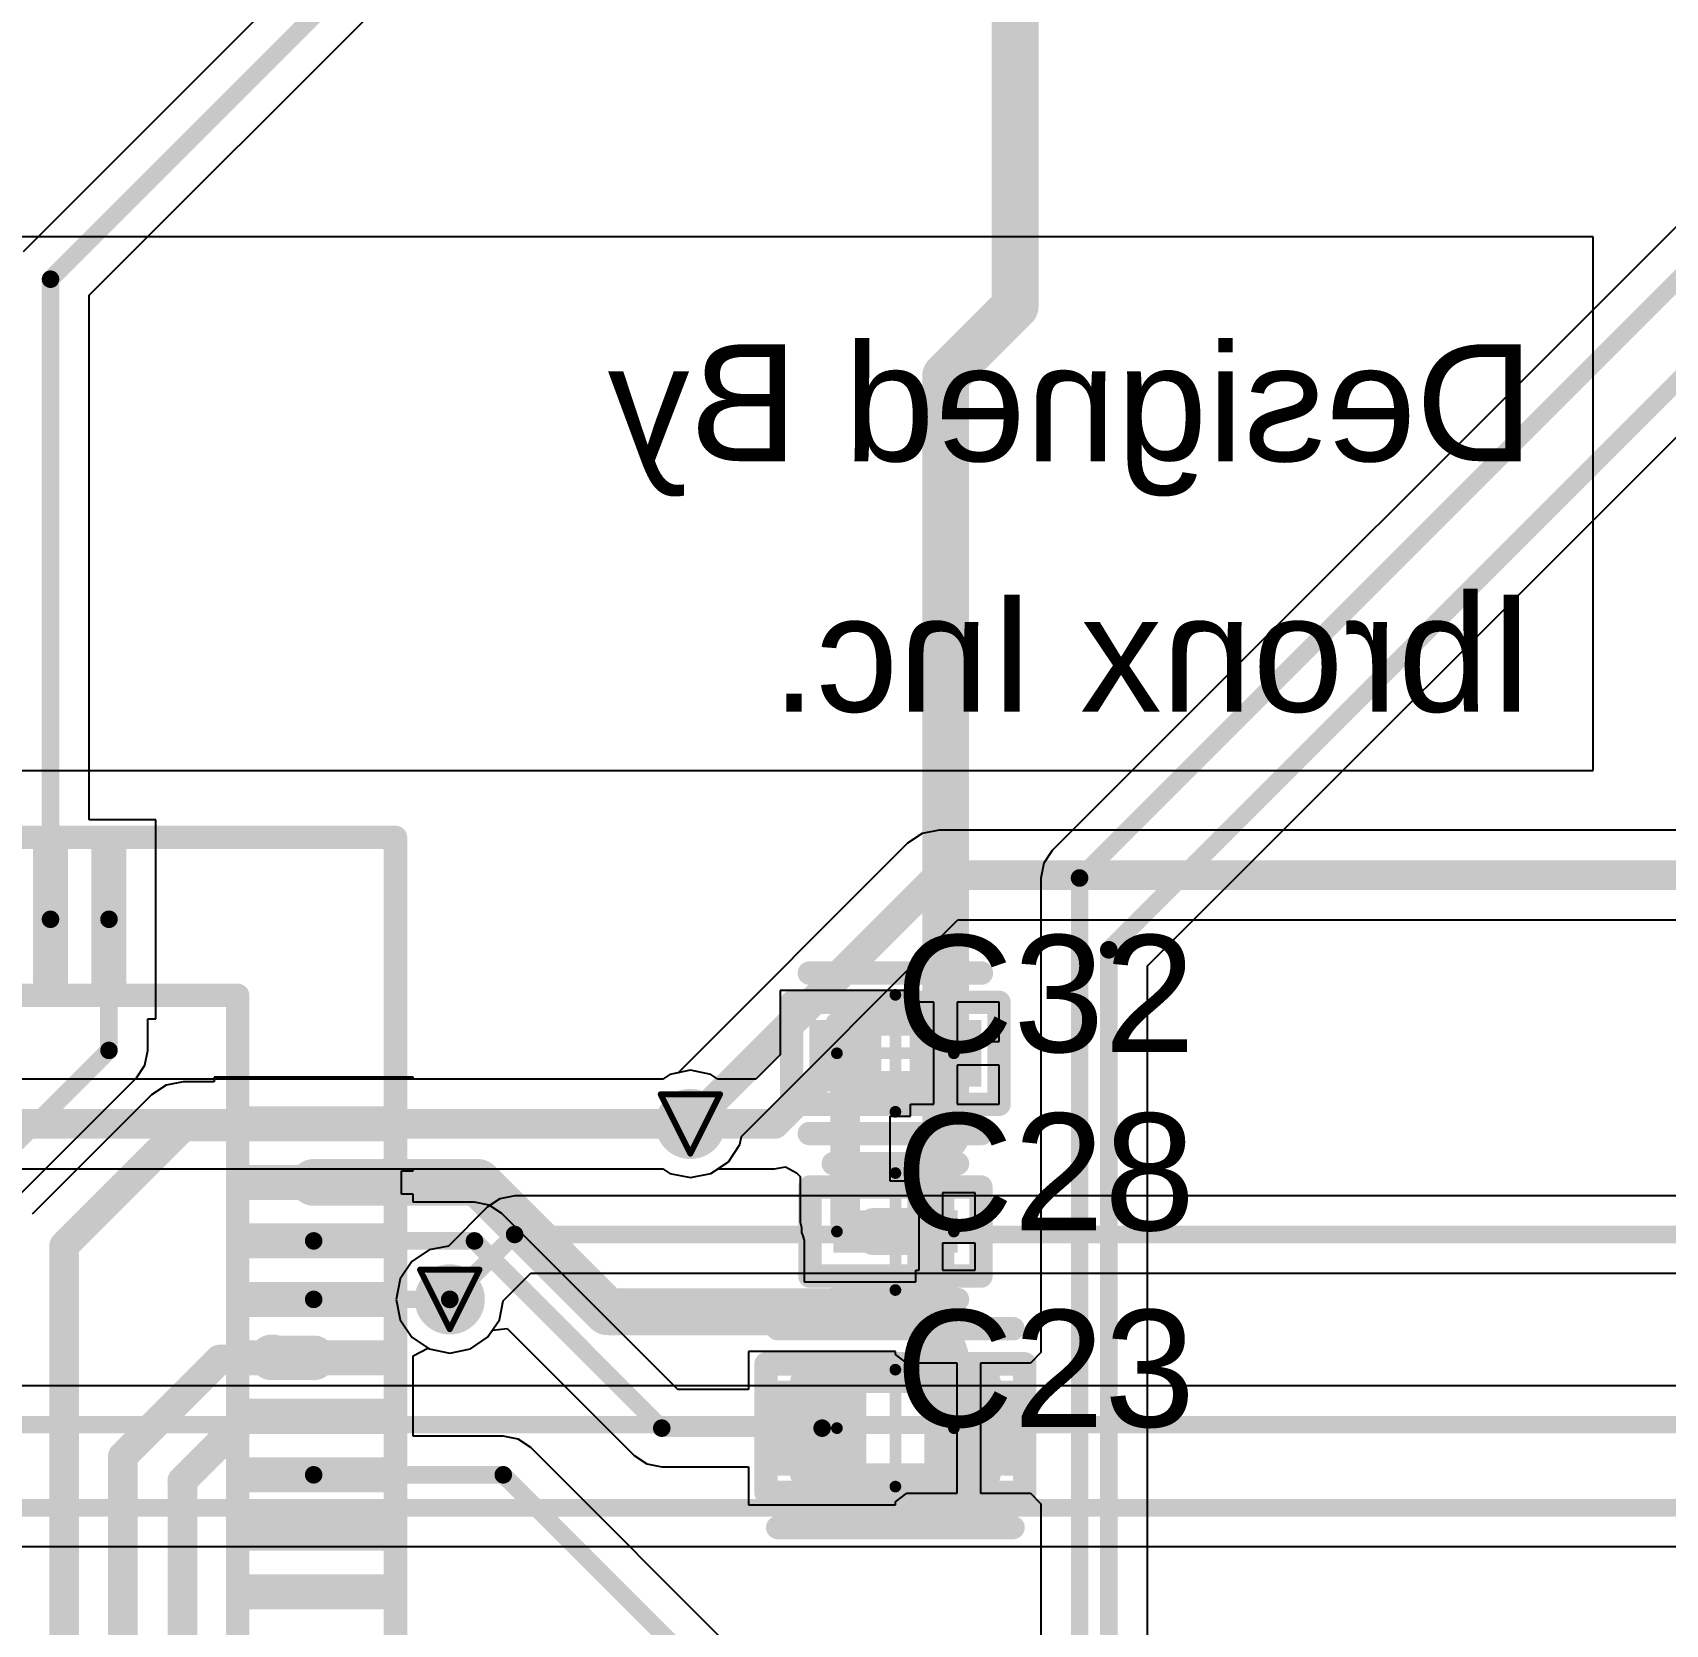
# Model space of a CAD drawing. Header units: millimetres. Extents: x 9.6 to 105, y 7.6 to 66.9.
# Drawn here: x 73.01 to 86.97, y 44.9 to 58.51 of the extents above; entities that cross this region are included whole.
import ezdxf

# ---------------------------------------------------------------- set-up
doc = ezdxf.new("R2010")
doc.units = ezdxf.units.MM
for name, color, linetype in [('BottomLayer', 5, 'Continuous'), ('BottomSolder', 6, 'Continuous'), ('DrillDrawing', 1, 'Continuous'), ('Mechanical16', 56, 'Continuous'), ('Mechanical2', 216, 'Continuous'), ('Mechanical3', 76, 'Continuous'), ('Mechanical5', 56, 'Continuous'), ('TopLayer', 1, 'Continuous'), ('TopOverlay', 2, 'Continuous'), ('TopPaste', 8, 'Continuous'), ('TopSolder', 216, 'Continuous'), ('ViaHoleLayer', 16, 'Continuous')]:
    doc.layers.add(name, color=color, linetype=linetype)
doc.styles.add('Arial', font='arial.ttf', dxfattribs={"height": 0.2})

msp = doc.modelspace()

# ---------------------------------------------------------------- hatches: boundary and pattern name
at = {"layer": 'BottomLayer'}
h = msp.add_hatch(color=5, dxfattribs=at)
edge = h.paths.add_edge_path()
edge.add_arc((78.638, 49.18), 0.2, 0, 360)
h = msp.add_hatch(color=5, dxfattribs=at)
edge = h.paths.add_edge_path()
edge.add_arc((76.581, 47.68), 0.2, 0, 360)
at = {"layer": 'BottomSolder'}
h = msp.add_hatch(color=6, dxfattribs=at)
edge = h.paths.add_edge_path()
edge.add_arc((78.638, 49.18), 0.3, 0, 360)
h = msp.add_hatch(color=6, dxfattribs=at)
edge = h.paths.add_edge_path()
edge.add_arc((76.581, 47.68), 0.3, 0, 360)
at = {"layer": 'TopLayer'}
for points in [[(73.017, 51.53), (73.317, 51.53), (73.317, 50.33), (73.017, 50.33)], [(73.517, 51.53), (73.817, 51.53), (73.817, 50.33), (73.517, 50.33)], [(79.655, 50.07), (80.27, 50.07), (80.27, 49.498), (79.655, 49.498)], [(80.512, 50.07), (81.127, 50.07), (81.127, 49.498), (80.512, 49.498)], [(74.817, 49.33), (76.017, 49.33), (76.017, 49.03), (74.817, 49.03)], [(74.817, 48.83), (76.017, 48.83), (76.017, 48.53), (74.817, 48.53)], [(79.86, 48.441), (80.316, 48.441), (80.316, 48.079), (79.86, 48.079)], [(80.466, 48.441), (80.922, 48.441), (80.922, 48.079), (80.466, 48.079)], [(74.817, 48.33), (76.017, 48.33), (76.017, 48.03), (74.817, 48.03)], [(74.817, 47.83), (76.017, 47.83), (76.017, 47.53), (74.817, 47.53)], [(74.817, 47.33), (76.017, 47.33), (76.017, 47.03), (74.817, 47.03)], [(79.385, 46.985), (80.143, 46.985), (80.143, 46.173), (79.385, 46.173)], [(80.639, 46.985), (81.397, 46.985), (81.397, 46.173), (80.639, 46.173)], [(74.817, 46.83), (76.017, 46.83), (76.017, 46.53), (74.817, 46.53)], [(74.817, 46.33), (76.017, 46.33), (76.017, 46.03), (74.817, 46.03)], [(74.817, 45.83), (76.017, 45.83), (76.017, 45.53), (74.817, 45.53)], [(74.817, 45.33), (76.017, 45.33), (76.017, 45.03), (74.817, 45.03)]]:
    msp.add_hatch(color=1, dxfattribs=at).paths.add_polyline_path(points)
h = msp.add_hatch(color=1, dxfattribs=at)
edge = h.paths.add_edge_path()
edge.add_arc((78.638, 49.18), 0.2, 0, 360)
h = msp.add_hatch(color=1, dxfattribs=at)
edge = h.paths.add_edge_path()
edge.add_arc((76.581, 47.68), 0.2, 0, 360)
at = {"layer": 'TopPaste'}
for points in [[(73.017, 51.53), (73.317, 51.53), (73.317, 50.33), (73.017, 50.33)], [(73.517, 51.53), (73.817, 51.53), (73.817, 50.33), (73.517, 50.33)], [(79.655, 50.07), (80.27, 50.07), (80.27, 49.498), (79.655, 49.498)], [(80.512, 50.07), (81.127, 50.07), (81.127, 49.498), (80.512, 49.498)], [(74.817, 49.33), (76.017, 49.33), (76.017, 49.03), (74.817, 49.03)], [(74.817, 48.83), (76.017, 48.83), (76.017, 48.53), (74.817, 48.53)], [(79.86, 48.441), (80.316, 48.441), (80.316, 48.079), (79.86, 48.079)], [(80.466, 48.441), (80.922, 48.441), (80.922, 48.079), (80.466, 48.079)], [(74.817, 48.33), (76.017, 48.33), (76.017, 48.03), (74.817, 48.03)], [(74.817, 47.83), (76.017, 47.83), (76.017, 47.53), (74.817, 47.53)], [(74.817, 47.33), (76.017, 47.33), (76.017, 47.03), (74.817, 47.03)], [(79.385, 46.985), (80.143, 46.985), (80.143, 46.173), (79.385, 46.173)], [(80.639, 46.985), (81.397, 46.985), (81.397, 46.173), (80.639, 46.173)], [(74.817, 46.83), (76.017, 46.83), (76.017, 46.53), (74.817, 46.53)], [(74.817, 46.33), (76.017, 46.33), (76.017, 46.03), (74.817, 46.03)], [(74.817, 45.83), (76.017, 45.83), (76.017, 45.53), (74.817, 45.53)], [(74.817, 45.33), (76.017, 45.33), (76.017, 45.03), (74.817, 45.03)]]:
    msp.add_hatch(color=8, dxfattribs=at).paths.add_polyline_path(points)
at = {"layer": 'TopSolder'}
for points in [[(73.017, 51.53), (73.317, 51.53), (73.317, 50.33), (73.017, 50.33)], [(73.517, 51.53), (73.817, 51.53), (73.817, 50.33), (73.517, 50.33)], [(79.655, 50.07), (80.27, 50.07), (80.27, 49.498), (79.655, 49.498)], [(80.512, 50.07), (81.127, 50.07), (81.127, 49.498), (80.512, 49.498)], [(74.817, 49.33), (76.017, 49.33), (76.017, 49.03), (74.817, 49.03)], [(74.817, 48.83), (76.017, 48.83), (76.017, 48.53), (74.817, 48.53)], [(79.86, 48.441), (80.316, 48.441), (80.316, 48.079), (79.86, 48.079)], [(80.466, 48.441), (80.922, 48.441), (80.922, 48.079), (80.466, 48.079)], [(74.817, 48.33), (76.017, 48.33), (76.017, 48.03), (74.817, 48.03)], [(74.817, 47.83), (76.017, 47.83), (76.017, 47.53), (74.817, 47.53)], [(74.817, 47.33), (76.017, 47.33), (76.017, 47.03), (74.817, 47.03)], [(79.385, 46.985), (80.143, 46.985), (80.143, 46.173), (79.385, 46.173)], [(80.639, 46.985), (81.397, 46.985), (81.397, 46.173), (80.639, 46.173)], [(74.817, 46.83), (76.017, 46.83), (76.017, 46.53), (74.817, 46.53)], [(74.817, 46.33), (76.017, 46.33), (76.017, 46.03), (74.817, 46.03)], [(74.817, 45.83), (76.017, 45.83), (76.017, 45.53), (74.817, 45.53)], [(74.817, 45.33), (76.017, 45.33), (76.017, 45.03), (74.817, 45.03)]]:
    msp.add_hatch(color=216, dxfattribs=at).paths.add_polyline_path(points)
h = msp.add_hatch(color=216, dxfattribs=at)
edge = h.paths.add_edge_path()
edge.add_arc((78.638, 49.18), 0.3, 0, 360)
h = msp.add_hatch(color=216, dxfattribs=at)
edge = h.paths.add_edge_path()
edge.add_arc((76.581, 47.68), 0.3, 0, 360)
at = {"layer": 'ViaHoleLayer'}
h = msp.add_hatch(color=16, dxfattribs=at)
edge = h.paths.add_edge_path()
edge.add_arc((78.638, 49.18), 0.1, 0, 360)
h = msp.add_hatch(color=16, dxfattribs=at)
edge = h.paths.add_edge_path()
edge.add_arc((76.581, 47.68), 0.1, 0, 360)

# ---------------------------------------------------------------- linework, layer by layer
at = {"layer": 'BottomLayer'}
for p, q in [((86.356, 56.765), (70.186, 56.765)), ((86.356, 52.201), (86.356, 56.765)), ((70.186, 52.201), (86.356, 52.201)), ((80.619, 51.663), (80.495, 51.58)), ((80.766, 51.692), (80.619, 51.663)), ((100.903, 51.692), (80.766, 51.692)), ((80.495, 51.58), (78.533, 49.618)), ((79.076, 49.074), (80.926, 50.924)), ((80.926, 50.924), (100.903, 50.924)), ((78.404, 49.564), (62.439, 49.564)), ((78.463, 49.604), (78.404, 49.564)), ((78.533, 49.618), (78.463, 49.604)), ((78.963, 48.856), (79.062, 49.004)), ((79.062, 49.004), (79.076, 49.074)), ((62.598, 48.796), (78.404, 48.796)), ((78.404, 48.796), (78.463, 48.756)), ((78.463, 48.756), (78.638, 48.721)), ((78.638, 48.721), (78.814, 48.756)), ((78.814, 48.756), (78.963, 48.856)), ((76.901, 48.469), (76.569, 48.136)), ((77.009, 48.541), (76.901, 48.469)), ((77.136, 48.566), (77.009, 48.541)), ((100.238, 48.566), (77.136, 48.566)), ((76.405, 48.104), (76.257, 48.004)), ((76.569, 48.136), (76.405, 48.104)), ((76.257, 48.004), (76.157, 47.856)), ((77.037, 47.668), (77.273, 47.903)), ((77.273, 47.903), (100.375, 47.903)), ((76.157, 47.856), (76.122, 47.68)), ((76.122, 47.68), (76.157, 47.504)), ((77.005, 47.504), (77.037, 47.668)), ((76.157, 47.504), (76.257, 47.356)), ((76.905, 47.356), (77.005, 47.504)), ((76.257, 47.356), (76.405, 47.256)), ((76.757, 47.256), (76.905, 47.356)), ((76.405, 47.256), (76.581, 47.221)), ((76.581, 47.221), (76.757, 47.256)), ((100.416, 46.94), (71.688, 46.94)), ((67.481, 45.566), (100.962, 45.566))]:
    msp.add_line(p, q, dxfattribs=at)
for points, const_width in [([(78.638, 49.18), (80.766, 51.308)], 0.254), ([(80.766, 51.308), (101.645, 51.308)], 0.254), ([(62.439, 49.18), (78.638, 49.18)], 0.254), ([(76.581, 47.68), (77.136, 48.235)], 0.15), ([(77.136, 48.235), (100.375, 48.235)], 0.15), ([(71.374, 46.609), (100.553, 46.609)], 0.15), ([(67.167, 45.898), (101.645, 45.898)], 0.15)]:
    msp.add_lwpolyline(points, dxfattribs=dict(at, const_width=const_width))
for points, const_width in [([(80.703, 51.308, 1), (80.83, 51.308, 1)], 0.127), ([(80.703, 51.308, 1), (80.83, 51.308, 1)], 0.127), ([(78.575, 49.18, 1), (78.702, 49.18, 1)], 0.127), ([(78.575, 49.18, 1), (78.702, 49.18, 1)], 0.127), ([(77.098, 48.235, 1), (77.173, 48.235, 1)], 0.075), ([(77.098, 48.235, 1), (77.173, 48.235, 1)], 0.075), ([(76.543, 47.68, 1), (76.619, 47.68, 1)], 0.075)]:
    msp.add_lwpolyline(points, format="xyb", close=True, dxfattribs=dict(at, const_width=const_width))
at = {"layer": 'DrillDrawing', "const_width": 0.0508}
for points in [[(78.384, 49.434), (78.892, 49.434)], [(78.384, 49.434), (78.638, 48.926)], [(78.638, 48.926), (78.892, 49.434)], [(76.327, 47.934), (76.835, 47.934)], [(76.327, 47.934), (76.581, 47.426)], [(76.581, 47.426), (76.835, 47.934)]]:
    msp.add_lwpolyline(points, dxfattribs=at)
at = {"layer": 'DrillDrawing', "const_width": 0.0254}
for points in [[(78.372, 49.434, 1), (78.397, 49.434, 1)], [(78.372, 49.434, 1), (78.397, 49.434, 1)], [(78.88, 49.434, 1), (78.905, 49.434, 1)], [(78.88, 49.434, 1), (78.905, 49.434, 1)], [(78.626, 48.926, 1), (78.651, 48.926, 1)], [(78.626, 48.926, 1), (78.651, 48.926, 1)], [(76.314, 47.934, 1), (76.34, 47.934, 1)], [(76.314, 47.934, 1), (76.34, 47.934, 1)], [(76.822, 47.934, 1), (76.848, 47.934, 1)], [(76.822, 47.934, 1), (76.848, 47.934, 1)], [(76.568, 47.426, 1), (76.594, 47.426, 1)], [(76.568, 47.426, 1), (76.594, 47.426, 1)]]:
    msp.add_lwpolyline(points, format="xyb", close=True, dxfattribs=at)
at = {"layer": 'Mechanical16', "const_width": 0.1}
for points in [[(80.391, 49.284), (80.391, 50.284)], [(79.891, 49.784), (80.891, 49.784)], [(80.391, 47.76), (80.391, 48.76)], [(79.891, 48.26), (80.891, 48.26)], [(80.391, 46.079), (80.391, 47.079)], [(79.891, 46.579), (80.891, 46.579)]]:
    msp.add_lwpolyline(points, dxfattribs=at)
at = {"layer": 'Mechanical16', "const_width": 0.05}
for points in [[(80.366, 50.284, 1), (80.416, 50.284, 1)], [(79.866, 49.784, 1), (79.916, 49.784, 1)], [(80.866, 49.784, 1), (80.916, 49.784, 1)], [(80.366, 49.284, 1), (80.416, 49.284, 1)], [(80.366, 48.76, 1), (80.416, 48.76, 1)], [(79.866, 48.26, 1), (79.916, 48.26, 1)], [(80.866, 48.26, 1), (80.916, 48.26, 1)], [(80.366, 47.76, 1), (80.416, 47.76, 1)], [(80.366, 47.079, 1), (80.416, 47.079, 1)], [(79.866, 46.579, 1), (79.916, 46.579, 1)], [(80.866, 46.579, 1), (80.916, 46.579, 1)], [(80.366, 46.079, 1), (80.416, 46.079, 1)]]:
    msp.add_lwpolyline(points, format="xyb", close=True, dxfattribs=at)
at = {"layer": 'Mechanical2', "const_width": 0.2}
for points in [[(60.567, 50.28), (74.767, 50.28)], [(74.767, 36.08), (74.767, 50.28)], [(79.891, 50.034), (80.891, 50.034)], [(79.891, 49.534), (79.891, 50.034)], [(80.891, 49.534), (80.891, 50.034)], [(79.891, 49.534), (80.891, 49.534)], [(80.191, 48.36), (80.591, 48.36)], [(80.191, 48.16), (80.191, 48.36)], [(80.591, 48.16), (80.591, 48.36)], [(80.191, 48.16), (80.591, 48.16)], [(79.591, 46.979), (81.191, 46.979)], [(79.591, 46.179), (79.591, 46.979)], [(81.191, 46.179), (81.191, 46.979)], [(79.591, 46.179), (81.191, 46.179)]]:
    msp.add_lwpolyline(points, dxfattribs=at)
at = {"layer": 'Mechanical2', "const_width": 0.1}
for points in [[(74.717, 50.28, 1), (74.817, 50.28, 1)], [(74.717, 50.28, 1), (74.817, 50.28, 1)], [(79.841, 50.034, 1), (79.941, 50.034, 1)], [(79.841, 50.034, 1), (79.941, 50.034, 1)], [(80.841, 50.034, 1), (80.941, 50.034, 1)], [(80.841, 50.034, 1), (80.941, 50.034, 1)], [(79.841, 49.534, 1), (79.941, 49.534, 1)], [(79.841, 49.534, 1), (79.941, 49.534, 1)], [(80.841, 49.534, 1), (80.941, 49.534, 1)], [(80.841, 49.534, 1), (80.941, 49.534, 1)], [(80.141, 48.36, 1), (80.241, 48.36, 1)], [(80.141, 48.36, 1), (80.241, 48.36, 1)], [(80.541, 48.36, 1), (80.641, 48.36, 1)], [(80.541, 48.36, 1), (80.641, 48.36, 1)], [(80.141, 48.16, 1), (80.241, 48.16, 1)], [(80.141, 48.16, 1), (80.241, 48.16, 1)], [(80.541, 48.16, 1), (80.641, 48.16, 1)], [(80.541, 48.16, 1), (80.641, 48.16, 1)], [(79.541, 46.979, 1), (79.641, 46.979, 1)], [(79.541, 46.979, 1), (79.641, 46.979, 1)], [(81.141, 46.979, 1), (81.241, 46.979, 1)], [(81.141, 46.979, 1), (81.241, 46.979, 1)], [(79.541, 46.179, 1), (79.641, 46.179, 1)], [(79.541, 46.179, 1), (79.641, 46.179, 1)], [(81.141, 46.179, 1), (81.241, 46.179, 1)], [(81.141, 46.179, 1), (81.241, 46.179, 1)]]:
    msp.add_lwpolyline(points, format="xyb", close=True, dxfattribs=at)
at = {"layer": 'Mechanical3', "const_width": 0.2}
for points in [[(59.217, 51.63), (76.117, 51.63)], [(76.117, 34.73), (76.117, 51.63)], [(79.505, 50.22), (81.277, 50.22)], [(79.505, 49.348), (79.505, 50.22)], [(81.277, 49.348), (81.277, 50.22)], [(79.505, 49.348), (81.277, 49.348)], [(79.66, 48.641), (81.122, 48.641)], [(79.66, 47.879), (79.66, 48.641)], [(81.122, 47.879), (81.122, 48.641)], [(79.66, 47.879), (81.122, 47.879)], [(79.285, 47.129), (81.497, 47.129)], [(79.285, 46.029), (79.285, 47.129)], [(81.497, 46.029), (81.497, 47.129)], [(79.285, 46.029), (81.497, 46.029)]]:
    msp.add_lwpolyline(points, dxfattribs=at)
at = {"layer": 'Mechanical3', "const_width": 0.1}
for points in [[(76.067, 51.63, 1), (76.167, 51.63, 1)], [(76.067, 51.63, 1), (76.167, 51.63, 1)], [(79.455, 50.22, 1), (79.555, 50.22, 1)], [(79.455, 50.22, 1), (79.555, 50.22, 1)], [(81.227, 50.22, 1), (81.327, 50.22, 1)], [(81.227, 50.22, 1), (81.327, 50.22, 1)], [(79.455, 49.348, 1), (79.555, 49.348, 1)], [(79.455, 49.348, 1), (79.555, 49.348, 1)], [(81.227, 49.348, 1), (81.327, 49.348, 1)], [(81.227, 49.348, 1), (81.327, 49.348, 1)], [(79.61, 48.641, 1), (79.71, 48.641, 1)], [(79.61, 48.641, 1), (79.71, 48.641, 1)], [(81.072, 48.641, 1), (81.172, 48.641, 1)], [(81.072, 48.641, 1), (81.172, 48.641, 1)], [(79.61, 47.879, 1), (79.71, 47.879, 1)], [(79.61, 47.879, 1), (79.71, 47.879, 1)], [(81.072, 47.879, 1), (81.172, 47.879, 1)], [(81.072, 47.879, 1), (81.172, 47.879, 1)], [(79.235, 47.129, 1), (79.335, 47.129, 1)], [(79.235, 47.129, 1), (79.335, 47.129, 1)], [(81.447, 47.129, 1), (81.547, 47.129, 1)], [(81.447, 47.129, 1), (81.547, 47.129, 1)], [(79.235, 46.029, 1), (79.335, 46.029, 1)], [(79.235, 46.029, 1), (79.335, 46.029, 1)], [(81.447, 46.029, 1), (81.547, 46.029, 1)], [(81.447, 46.029, 1), (81.547, 46.029, 1)]]:
    msp.add_lwpolyline(points, format="xyb", close=True, dxfattribs=at)
at = {"layer": 'Mechanical5', "const_width": 0.2}
for points in [[(59.217, 51.63), (76.117, 51.63)], [(76.117, 34.73), (76.117, 51.63)], [(79.505, 50.22), (81.277, 50.22)], [(79.505, 49.348), (79.505, 50.22)], [(81.277, 49.348), (81.277, 50.22)], [(79.505, 49.348), (81.277, 49.348)], [(79.66, 48.641), (81.122, 48.641)], [(79.66, 47.879), (79.66, 48.641)], [(81.122, 47.879), (81.122, 48.641)], [(79.66, 47.879), (81.122, 47.879)], [(79.285, 47.129), (81.497, 47.129)], [(79.285, 46.029), (79.285, 47.129)], [(81.497, 46.029), (81.497, 47.129)], [(79.285, 46.029), (81.497, 46.029)]]:
    msp.add_lwpolyline(points, dxfattribs=at)
at = {"layer": 'Mechanical5', "const_width": 0.1}
for points in [[(76.067, 51.63, 1), (76.167, 51.63, 1)], [(76.067, 51.63, 1), (76.167, 51.63, 1)], [(79.455, 50.22, 1), (79.555, 50.22, 1)], [(79.455, 50.22, 1), (79.555, 50.22, 1)], [(81.227, 50.22, 1), (81.327, 50.22, 1)], [(81.227, 50.22, 1), (81.327, 50.22, 1)], [(79.455, 49.348, 1), (79.555, 49.348, 1)], [(79.455, 49.348, 1), (79.555, 49.348, 1)], [(81.227, 49.348, 1), (81.327, 49.348, 1)], [(81.227, 49.348, 1), (81.327, 49.348, 1)], [(79.61, 48.641, 1), (79.71, 48.641, 1)], [(79.61, 48.641, 1), (79.71, 48.641, 1)], [(81.072, 48.641, 1), (81.172, 48.641, 1)], [(81.072, 48.641, 1), (81.172, 48.641, 1)], [(79.61, 47.879, 1), (79.71, 47.879, 1)], [(79.61, 47.879, 1), (79.71, 47.879, 1)], [(81.072, 47.879, 1), (81.172, 47.879, 1)], [(81.072, 47.879, 1), (81.172, 47.879, 1)], [(79.235, 47.129, 1), (79.335, 47.129, 1)], [(79.235, 47.129, 1), (79.335, 47.129, 1)], [(81.447, 47.129, 1), (81.547, 47.129, 1)], [(81.447, 47.129, 1), (81.547, 47.129, 1)], [(79.235, 46.029, 1), (79.335, 46.029, 1)], [(79.235, 46.029, 1), (79.335, 46.029, 1)], [(81.447, 46.029, 1), (81.547, 46.029, 1)], [(81.447, 46.029, 1), (81.547, 46.029, 1)]]:
    msp.add_lwpolyline(points, format="xyb", close=True, dxfattribs=at)
at = {"layer": 'TopLayer'}
for p, q in [((75.693, 59.397), (72.933, 56.638)), ((73.499, 56.266), (76.161, 58.929)), ((89.256, 59.042), (81.731, 51.517)), ((82.547, 50.532), (89.776, 57.76)), ((73.499, 51.78), (73.499, 56.266)), ((74.067, 51.78), (73.499, 51.78)), ((74.067, 50.08), (74.067, 51.78)), ((81.731, 51.517), (81.66, 51.409)), ((81.66, 51.409), (81.634, 51.283)), ((81.634, 51.283), (81.634, 47.226)), ((82.547, 41.019), (82.547, 50.532)), ((80.52, 50.32), (79.405, 50.32)), ((79.405, 50.32), (79.405, 49.77)), ((80.52, 50.22), (80.52, 50.32)), ((80.72, 50.22), (80.52, 50.22)), ((80.72, 49.784), (80.72, 50.22)), ((81.277, 50.22), (80.92, 50.22)), ((80.92, 50.22), (80.92, 49.884)), ((81.277, 49.884), (81.277, 50.22)), ((73.999, 49.809), (73.999, 50.08)), ((73.999, 50.08), (74.067, 50.08)), ((80.92, 49.884), (81.277, 49.884)), ((73.973, 49.683), (73.999, 49.809)), ((79.405, 49.77), (79.199, 49.564)), ((80.72, 49.348), (80.72, 49.784)), ((71.705, 47.379), (73.902, 49.575)), ((73.902, 49.575), (73.973, 49.683)), ((76.267, 49.58), (74.567, 49.58)), ((74.567, 49.58), (74.567, 49.541)), ((76.267, 49.564), (76.267, 49.58)), ((78.404, 49.564), (76.267, 49.564)), ((78.463, 49.604), (78.404, 49.564)), ((78.638, 49.639), (78.463, 49.604)), ((78.814, 49.604), (78.638, 49.639)), ((78.873, 49.564), (78.814, 49.604)), ((79.199, 49.564), (78.873, 49.564)), ((81.277, 49.684), (80.92, 49.684)), ((80.92, 49.684), (80.92, 49.348)), ((81.277, 49.348), (81.277, 49.684)), ((74.031, 49.429), (73.012, 48.41)), ((74.156, 49.512), (74.031, 49.429)), ((74.031, 49.429), (74.031, 49.429)), ((74.303, 49.541), (74.156, 49.512)), ((74.567, 49.541), (74.303, 49.541)), ((74.303, 49.541), (74.303, 49.541)), ((80.52, 49.248), (80.52, 49.348)), ((80.52, 49.348), (80.72, 49.348)), ((80.92, 49.348), (81.277, 49.348)), ((80.347, 48.691), (80.347, 49.248)), ((80.347, 49.248), (80.52, 49.248)), ((76.167, 48.58), (76.167, 48.78)), ((76.167, 48.78), (76.267, 48.78)), ((76.267, 48.78), (76.267, 48.796)), ((76.267, 48.796), (78.404, 48.796)), ((78.404, 48.796), (78.463, 48.756)), ((78.463, 48.756), (78.638, 48.721)), ((78.638, 48.721), (78.814, 48.756)), ((78.814, 48.756), (78.873, 48.796)), ((78.873, 48.796), (79.358, 48.796)), ((79.358, 48.796), (79.451, 48.814)), ((79.358, 48.796), (79.358, 48.796)), ((79.451, 48.814), (79.545, 48.762)), ((79.545, 48.762), (79.578, 48.732)), ((79.578, 48.732), (79.578, 48.339)), ((76.267, 48.58), (76.167, 48.58)), ((76.267, 48.511), (76.267, 48.58)), ((80.566, 48.691), (80.347, 48.691)), ((80.566, 48.591), (80.566, 48.691)), ((80.594, 48.591), (80.566, 48.591)), ((80.594, 48.26), (80.594, 48.591)), ((81.072, 48.591), (80.794, 48.591)), ((80.794, 48.591), (80.794, 48.36)), ((81.072, 48.36), (81.072, 48.591)), ((76.793, 48.511), (76.267, 48.511)), ((76.919, 48.486), (76.793, 48.511)), ((77.027, 48.414), (76.919, 48.486)), ((78.531, 46.91), (77.027, 48.414)), ((79.578, 48.339), (79.587, 48.296)), ((80.794, 48.36), (81.072, 48.36)), ((79.587, 48.296), (79.588, 48.252)), ((79.588, 48.252), (79.601, 48.223)), ((79.601, 48.223), (79.607, 48.191)), ((79.607, 48.191), (79.61, 48.187)), ((79.61, 48.187), (79.61, 47.829)), ((80.594, 47.929), (80.594, 48.26)), ((81.072, 48.16), (80.794, 48.16)), ((80.794, 48.16), (80.794, 47.929)), ((81.072, 47.929), (81.072, 48.16)), ((80.566, 47.829), (80.566, 47.929)), ((80.566, 47.929), (80.594, 47.929)), ((80.794, 47.929), (81.072, 47.929)), ((79.61, 47.829), (80.566, 47.829)), ((76.757, 47.256), (76.905, 47.356)), ((76.905, 47.356), (76.947, 47.418)), ((76.947, 47.418), (77.073, 47.43)), ((77.073, 47.43), (78.159, 46.345)), ((76.267, 47.196), (76.394, 47.264)), ((76.267, 46.511), (76.267, 47.196)), ((76.394, 47.264), (76.405, 47.256)), ((76.405, 47.256), (76.581, 47.221)), ((76.581, 47.221), (76.757, 47.256)), ((80.393, 47.235), (79.135, 47.235)), ((79.135, 47.235), (79.135, 46.91)), ((80.393, 47.21), (80.393, 47.235)), ((80.489, 47.135), (80.393, 47.21)), ((81.634, 47.226), (81.547, 47.135)), ((80.52, 47.135), (80.489, 47.135)), ((80.918, 47.135), (80.52, 47.135)), ((80.918, 46.579), (80.918, 47.135)), ((81.507, 47.135), (81.118, 47.135)), ((81.118, 47.135), (81.118, 46.579)), ((81.547, 47.135), (81.507, 47.135)), ((79.135, 46.91), (78.531, 46.91)), ((77.038, 46.511), (76.267, 46.511)), ((77.165, 46.486), (77.038, 46.511)), ((77.273, 46.414), (77.165, 46.486)), ((80.918, 46.023), (80.918, 46.579)), ((81.118, 46.579), (81.118, 46.023)), ((81.422, 42.265), (77.273, 46.414)), ((78.159, 46.345), (78.267, 46.273)), ((78.267, 46.273), (78.393, 46.248)), ((78.393, 46.248), (79.135, 46.248)), ((79.135, 46.248), (79.135, 45.923)), ((80.393, 45.948), (80.489, 46.023)), ((80.393, 45.923), (80.393, 45.948)), ((80.489, 46.023), (80.52, 46.023)), ((80.52, 46.023), (80.918, 46.023)), ((81.118, 46.023), (81.507, 46.023)), ((81.507, 46.023), (81.547, 46.023)), ((81.547, 46.023), (81.634, 45.932)), ((81.634, 45.932), (81.634, 42.341)), ((79.135, 45.923), (80.393, 45.923))]:
    msp.add_line(p, q, dxfattribs=at)
for points, const_width in [([(81.415, 56.171), (81.415, 60.554)], 0.4), ([(73.167, 56.403), (76.149, 59.385)], 0.15), ([(81.966, 51.283), (89.713, 59.03)], 0.15), ([(82.216, 50.669), (89.764, 58.217)], 0.15), ([(73.167, 50.93), (73.167, 56.403)], 0.15), ([(80.82, 55.575), (81.415, 56.171)], 0.4), ([(80.82, 49.784), (80.82, 55.575)], 0.4), ([(81.966, 41.123), (81.966, 51.283)], 0.15), ([(73.667, 49.809), (73.667, 50.93)], 0.15), ([(82.216, 41.019), (82.216, 50.669)], 0.15), ([(80.82, 49.072), (80.82, 49.784)], 0.4), ([(71.374, 47.516), (73.667, 49.809)], 0.15), ([(79.358, 49.18), (79.962, 49.784)], 0.254), ([(79.962, 48.339), (79.962, 49.784)], 0.254), ([(73.284, 48.138), (74.303, 49.157)], 0.254), ([(74.303, 49.157), (75.394, 49.157)], 0.254), ([(75.394, 49.157), (75.417, 49.18)], 0.254), ([(75.417, 49.18), (78.638, 49.18)], 0.254), ([(78.638, 49.18), (79.358, 49.18)], 0.254), ([(80.694, 48.946), (80.82, 49.072)], 0.4), ([(80.694, 48.26), (80.694, 48.946)], 0.4), ([(75.417, 48.68), (76.823, 48.68)], 0.4), ([(76.823, 48.68), (77.929, 47.574)], 0.4), ([(79.962, 48.339), (80.088, 48.26)], 0.254), ([(80.694, 47.574), (80.694, 48.26)], 0.4), ([(73.284, 37.409), (73.284, 48.138)], 0.254), ([(75.417, 48.18), (76.793, 48.18)], 0.15), ([(76.793, 48.18), (78.393, 46.579)], 0.15), ([(75.417, 47.68), (76.581, 47.68)], 0.15), ([(77.929, 47.574), (80.694, 47.574)], 0.4), ([(80.694, 47.574), (81.018, 46.579)], 0.4), ([(75.057, 47.18), (75.057, 47.188)], 0.381), ([(75.057, 47.188), (75.071, 47.188)], 0.381), ([(75.057, 47.18), (75.063, 47.18)], 0.381), ([(75.063, 47.18), (75.417, 47.18)], 0.381), ([(73.787, 46.339), (74.613, 47.165)], 0.254), ([(74.613, 47.165), (75.048, 47.165)], 0.254), ([(75.048, 47.165), (75.063, 47.18)], 0.254), ([(75.063, 47.18), (75.071, 47.188)], 0.254), ([(74.295, 46.129), (74.823, 46.657)], 0.254), ([(74.823, 46.657), (75.394, 46.657)], 0.254), ([(75.394, 46.657), (75.417, 46.68)], 0.254), ([(78.393, 46.579), (79.764, 46.579)], 0.15), ([(73.787, 36.957), (73.787, 46.339)], 0.254), ([(74.295, 37.167), (74.295, 46.129)], 0.254), ([(75.417, 46.18), (77.038, 46.18)], 0.15), ([(77.038, 46.18), (81.41, 41.808)], 0.15)]:
    msp.add_lwpolyline(points, dxfattribs=dict(at, const_width=const_width))
for points, const_width in [([(73.13, 56.403, 1), (73.205, 56.403, 1)], 0.075), ([(73.13, 56.403, 1), (73.205, 56.403, 1)], 0.075), ([(81.315, 56.171, 1), (81.515, 56.171, 1)], 0.2), ([(81.315, 56.171, 1), (81.515, 56.171, 1)], 0.2), ([(80.72, 55.575, 1), (80.92, 55.575, 1)], 0.2), ([(80.72, 55.575, 1), (80.92, 55.575, 1)], 0.2), ([(81.928, 51.283, 1), (82.003, 51.283, 1)], 0.075), ([(81.928, 51.283, 1), (82.003, 51.283, 1)], 0.075), ([(73.13, 50.93, 1), (73.205, 50.93, 1)], 0.075), ([(73.63, 50.93, 1), (73.705, 50.93, 1)], 0.075), ([(82.178, 50.669, 1), (82.253, 50.669, 1)], 0.075), ([(82.178, 50.669, 1), (82.253, 50.669, 1)], 0.075), ([(80.72, 49.784, 1), (80.92, 49.784, 1)], 0.2), ([(80.72, 49.784, 1), (80.92, 49.784, 1)], 0.2), ([(73.63, 49.809, 1), (73.705, 49.809, 1)], 0.075), ([(73.63, 49.809, 1), (73.705, 49.809, 1)], 0.075), ([(79.899, 49.784, 1), (80.026, 49.784, 1)], 0.127), ([(79.899, 49.784, 1), (80.026, 49.784, 1)], 0.127), ([(74.239, 49.157, 1), (74.366, 49.157, 1)], 0.127), ([(74.239, 49.157, 1), (74.366, 49.157, 1)], 0.127), ([(75.331, 49.157, 1), (75.458, 49.157, 1)], 0.127), ([(75.331, 49.157, 1), (75.458, 49.157, 1)], 0.127), ([(75.354, 49.18, 1), (75.481, 49.18, 1)], 0.127), ([(75.354, 49.18, 1), (75.481, 49.18, 1)], 0.127), ([(78.575, 49.18, 1), (78.702, 49.18, 1)], 0.127), ([(78.575, 49.18, 1), (78.702, 49.18, 1)], 0.127), ([(79.295, 49.18, 1), (79.422, 49.18, 1)], 0.127), ([(79.295, 49.18, 1), (79.422, 49.18, 1)], 0.127), ([(80.594, 48.946, 1), (80.794, 48.946, 1)], 0.2), ([(80.594, 48.946, 1), (80.794, 48.946, 1)], 0.2), ([(80.72, 49.072, 1), (80.92, 49.072, 1)], 0.2), ([(80.72, 49.072, 1), (80.92, 49.072, 1)], 0.2), ([(75.317, 48.68, 1), (75.517, 48.68, 1)], 0.2), ([(76.723, 48.68, 1), (76.923, 48.68, 1)], 0.2), ([(76.723, 48.68, 1), (76.923, 48.68, 1)], 0.2), ([(79.899, 48.339, 1), (80.026, 48.339, 1)], 0.127), ([(79.899, 48.339, 1), (80.026, 48.339, 1)], 0.127), ([(80.594, 48.26, 1), (80.794, 48.26, 1)], 0.2), ([(80.594, 48.26, 1), (80.794, 48.26, 1)], 0.2), ([(80.025, 48.26, 1), (80.152, 48.26, 1)], 0.127), ([(73.221, 48.138, 1), (73.348, 48.138, 1)], 0.127), ([(73.221, 48.138, 1), (73.348, 48.138, 1)], 0.127), ([(75.38, 48.18, 1), (75.455, 48.18, 1)], 0.075), ([(76.755, 48.18, 1), (76.83, 48.18, 1)], 0.075), ([(76.755, 48.18, 1), (76.83, 48.18, 1)], 0.075), ([(75.38, 47.68, 1), (75.455, 47.68, 1)], 0.075), ([(76.543, 47.68, 1), (76.619, 47.68, 1)], 0.075), ([(77.829, 47.574, 1), (78.029, 47.574, 1)], 0.2), ([(77.829, 47.574, 1), (78.029, 47.574, 1)], 0.2), ([(80.594, 47.574, 1), (80.794, 47.574, 1)], 0.2), ([(80.594, 47.574, 1), (80.794, 47.574, 1)], 0.2), ([(80.594, 47.574, 1), (80.794, 47.574, 1)], 0.2), ([(74.962, 47.188, 1), (75.152, 47.188, 1)], 0.191), ([(74.962, 47.188, 1), (75.152, 47.188, 1)], 0.191), ([(74.962, 47.18, 1), (75.152, 47.18, 1)], 0.191), ([(74.962, 47.18, 1), (75.152, 47.18, 1)], 0.191), ([(74.967, 47.18, 1), (75.158, 47.18, 1)], 0.191), ([(74.967, 47.18, 1), (75.158, 47.18, 1)], 0.191), ([(74.975, 47.188, 1), (75.166, 47.188, 1)], 0.191), ([(75.322, 47.18, 1), (75.513, 47.18, 1)], 0.191), ([(74.549, 47.165, 1), (74.676, 47.165, 1)], 0.127), ([(74.549, 47.165, 1), (74.676, 47.165, 1)], 0.127), ([(74.984, 47.165, 1), (75.111, 47.165, 1)], 0.127), ([(74.984, 47.165, 1), (75.111, 47.165, 1)], 0.127), ([(74.999, 47.18, 1), (75.126, 47.18, 1)], 0.127), ([(74.999, 47.18, 1), (75.126, 47.18, 1)], 0.127), ([(75.007, 47.188, 1), (75.134, 47.188, 1)], 0.127), ([(74.76, 46.657, 1), (74.887, 46.657, 1)], 0.127), ([(74.76, 46.657, 1), (74.887, 46.657, 1)], 0.127), ([(75.331, 46.657, 1), (75.458, 46.657, 1)], 0.127), ([(75.331, 46.657, 1), (75.458, 46.657, 1)], 0.127), ([(75.354, 46.68, 1), (75.481, 46.68, 1)], 0.127), ([(80.918, 46.579, 1), (81.118, 46.579, 1)], 0.2), ([(78.356, 46.579, 1), (78.431, 46.579, 1)], 0.075), ([(78.356, 46.579, 1), (78.431, 46.579, 1)], 0.075), ([(79.727, 46.579, 1), (79.802, 46.579, 1)], 0.075), ([(73.723, 46.339, 1), (73.85, 46.339, 1)], 0.127), ([(73.723, 46.339, 1), (73.85, 46.339, 1)], 0.127), ([(74.231, 46.129, 1), (74.359, 46.129, 1)], 0.127), ([(74.231, 46.129, 1), (74.359, 46.129, 1)], 0.127), ([(75.38, 46.18, 1), (75.455, 46.18, 1)], 0.075), ([(77.001, 46.18, 1), (77.076, 46.18, 1)], 0.075), ([(77.001, 46.18, 1), (77.076, 46.18, 1)], 0.075)]:
    msp.add_lwpolyline(points, format="xyb", close=True, dxfattribs=dict(at, const_width=const_width))
at = {"layer": 'TopOverlay', "const_width": 0.2}
for points in [[(79.655, 50.47), (81.127, 50.47)], [(74.192, 50.28), (74.767, 50.28)], [(74.767, 49.705), (74.767, 50.28)], [(79.655, 49.098), (81.127, 49.098)], [(79.86, 48.841), (80.922, 48.841)], [(79.86, 47.679), (80.922, 47.679)], [(79.385, 47.429), (81.397, 47.429)], [(79.385, 45.729), (81.397, 45.729)]]:
    msp.add_lwpolyline(points, dxfattribs=at)
at = {"layer": 'TopOverlay', "const_width": 0.1}
for points in [[(79.605, 50.47, 1), (79.705, 50.47, 1)], [(81.077, 50.47, 1), (81.177, 50.47, 1)], [(74.142, 50.28, 1), (74.242, 50.28, 1)], [(74.717, 50.28, 1), (74.817, 50.28, 1)], [(74.717, 50.28, 1), (74.817, 50.28, 1)], [(74.717, 49.705, 1), (74.817, 49.705, 1)], [(79.605, 49.098, 1), (79.705, 49.098, 1)], [(81.077, 49.098, 1), (81.177, 49.098, 1)], [(79.81, 48.841, 1), (79.91, 48.841, 1)], [(80.872, 48.841, 1), (80.972, 48.841, 1)], [(79.81, 47.679, 1), (79.91, 47.679, 1)], [(80.872, 47.679, 1), (80.972, 47.679, 1)], [(79.335, 47.429, 1), (79.435, 47.429, 1)], [(81.347, 47.429, 1), (81.447, 47.429, 1)], [(79.335, 45.729, 1), (79.435, 45.729, 1)], [(81.347, 45.729, 1), (81.447, 45.729, 1)]]:
    msp.add_lwpolyline(points, format="xyb", close=True, dxfattribs=at)

# ---------------------------------------------------------------- texts
at = {"layer": 'BottomLayer', "style": 'Arial', "text_generation_flag": 2}
for s, p in [('Designed By', (85.852, 54.847)), ('Ibronx Inc.', (85.852, 52.705))]:
    msp.add_text(s, height=1, rotation=360, dxfattribs=at).set_placement(p)
at = {"layer": 'Mechanical5', "style": 'Arial'}
for s, p in [('C32', (80.391, 49.795)), ('C28', (80.391, 48.271)), ('C23', (80.391, 46.59))]:
    msp.add_text(s, height=1, rotation=360, dxfattribs=at).set_placement(p)

doc.saveas('drawing.dxf')
